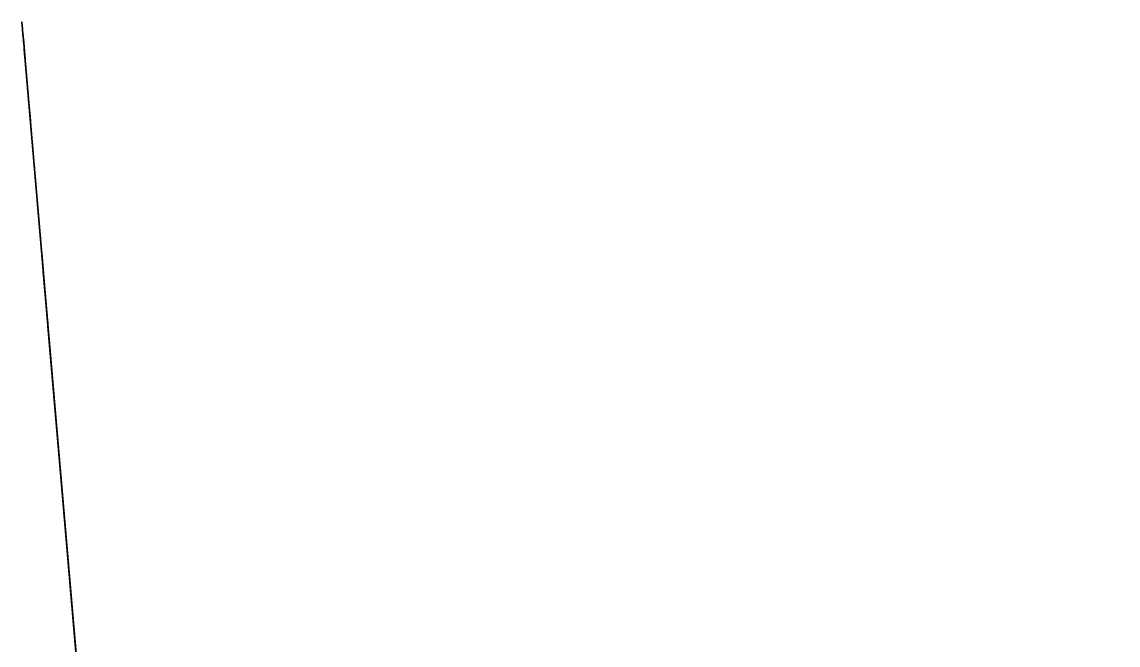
# Model space of a CAD drawing. Header units: millimetres. Extents: x 2645 to 248282, y -52826 to -1714.
# Drawn here: x 2645 to 3558, y -31413 to -30894 of the extents above; entities that cross this region are included whole.
import ezdxf

# ---------------------------------------------------------------- set-up
doc = ezdxf.new("R2010")
doc.units = ezdxf.units.MM
doc.header["$MEASUREMENT"] = 0
doc.linetypes.add('CENTER2', pattern=[1.125, 0.75, -0.125, 0.125, -0.125])
for name, color, linetype in [('Elevation Looking North-150-DS-B4-404', 1, 'Continuous'), ('Elevation Looking North-150-SL-B4-094', 14, 'Continuous'), ('Elevation Looking North-150-SL-B4-095', 14, 'Continuous'), ('Elevation Looking North-150-SL-B4-216', 85, 'Continuous'), ('Elevation Looking North-150-SL-B4-221', 85, 'Continuous'), ('Elevation Looking North-150-SL-B4-249', 85, 'Continuous'), ('Elevation Looking North-300-CEN-D3-258', 70, 'Continuous'), ('Elevation Looking North-300-FA-D4-256', 50, 'Continuous'), ('Elevation Looking North-50-IW-B4-023', 3, 'Continuous'), ('Elevation Looking North-50-PES-D1-229', 4, 'Continuous'), ('Elevation Looking North-50-PES-D1-243', 4, 'Continuous'), ('Elevation Looking North-50-PES-D1-345', 170, 'Continuous'), ('Elevation Looking North-50-PW-B4-375', 4, 'Continuous'), ('Elevation Looking North-A-FLOR', 192, 'Continuous'), ('Elevation Looking North-CENTER', 1, 'CENTER2'), ('Elevation Looking North-HATCH', 7, 'Continuous'), ('Elevation Looking North-POLYMER PLATFORM', 2, 'Continuous'), ('Elevation Looking North-RE', 5, 'Continuous'), ('Elevation Looking North-S-BEAM', 12, 'Continuous'), ('Elevation Looking North-SLUDGE TO STRAIN PRESS INLET', 3, 'Continuous')]:
    doc.layers.add(name, color=color, linetype=linetype)
doc.layers.add('Elevation Looking North-BUND', color=7, linetype='Continuous', true_color=0xe7f0ff)

# ---------------------------------------------------------------- blocks, each defined once
blk = doc.blocks.new('*U793')
at = {"layer": 'Elevation Looking North-300-CEN-D3-258', "color": 0, "linetype": 'ByBlock', "lineweight": -2}
for p, q in [((2647.84, -30926.06, 22926.34), (2647.84, -30926.06, 22888.93)), ((2647.84, -30926.06, 23212.82), (2658.16, -31046.6, 23214.73)), ((2647.84, -30926.06, 22888.93), (2658.6, -31051.69, 22890.92)), ((2658.16, -31046.6, 23214.73), (2658.29, -31048.13, 23117.57)), ((2658.55, -31051.14, 22926.34), (2658.6, -31051.69, 22890.92))]:
    blk.add_line(p, q, dxfattribs=at)
at = {"layer": 'Elevation Looking North-HATCH'}
for points in [[(2647.84, -30926.06, 23050.88), (2646.46, -30909.92, 23023.89), (2643.7, -30877.66, 22969.91), (2646.46, -30909.92, 22915.92), (2647.84, -30926.06, 22888.93)], [(2647.84, -30926.06, 23212.82), (2646.46, -30909.92, 23185.83), (2643.7, -30877.66, 23131.85), (2646.46, -30909.92, 23077.87), (2647.84, -30926.06, 23050.88)]]:
    blk.add_open_spline(points, degree=3, dxfattribs=at)
blk = doc.blocks.new('*U794')
at = {"layer": 'Elevation Looking North-300-FA-D4-256', "color": 0, "linetype": 'ByBlock', "lineweight": -2}
for p, q in [((2647.84, -30926.06, 23720.16), (2647.84, -30926.06, 23695.26)), ((2647.84, -30926.06, 23790.91), (2647.84, -30926.06, 23780.49)), ((2647.84, -30926.06, 23695.26), (2825.38, -32999.63, 23695.26))]:
    blk.add_line(p, q, dxfattribs=at)
at = {"layer": 'Elevation Looking North-HATCH'}
for points in [[(2647.84, -30926.06, 23804.79), (2646.91, -30915.14, 23786.54), (2645.04, -30893.32, 23750.03), (2646.91, -30915.14, 23713.51), (2647.84, -30926.06, 23695.26)], [(2647.84, -30926.06, 23914.33), (2646.91, -30915.14, 23896.08), (2645.04, -30893.32, 23859.56), (2646.91, -30915.14, 23823.05), (2647.84, -30926.06, 23804.79)]]:
    blk.add_open_spline(points, degree=3, dxfattribs=at)
blk = doc.blocks.new('*U795')
at = {"layer": 'Elevation Looking North-150-DS-B4-404', "color": 0, "linetype": 'ByBlock', "lineweight": -2}
for p, q in [((2647.84, -30926.06, 23959.19), (2949.13, -34444.99, 23959.19)), ((2647.84, -30926.06, 23790.91), (2949.13, -34444.99, 23790.91))]:
    blk.add_line(p, q, dxfattribs=at)
at = {"layer": 'Elevation Looking North-CENTER'}
blk.add_line((2949.13, -34444.99, 23875.05), (2647.84, -30926.06, 23875.05), dxfattribs=at)
at = {"layer": 'Elevation Looking North-HATCH'}
for points in [[(2647.84, -30926.06, 23875.05), (2647.12, -30917.67, 23861.03), (2645.69, -30900.91, 23832.98), (2647.12, -30917.67, 23804.94), (2647.84, -30926.06, 23790.91)], [(2647.84, -30926.06, 23959.19), (2647.12, -30917.67, 23945.16), (2645.69, -30900.91, 23917.12), (2647.12, -30917.67, 23889.07), (2647.84, -30926.06, 23875.05)]]:
    blk.add_open_spline(points, degree=3, dxfattribs=at)
blk = doc.blocks.new('*U796')
at = {"layer": 'Elevation Looking North-150-SL-B4-095', "color": 0, "linetype": 'ByBlock', "lineweight": -2}
for p, q in [((2647.84, -30926.06, 22434.32), (2780.97, -32480.94, 22434.32)), ((2647.84, -30926.06, 22266.05), (2780.97, -32480.94, 22266.05))]:
    blk.add_line(p, q, dxfattribs=at)
at = {"layer": 'Elevation Looking North-CENTER'}
blk.add_line((2780.97, -32480.94, 22350.18), (2647.84, -30926.06, 22350.18), dxfattribs=at)
at = {"layer": 'Elevation Looking North-HATCH'}
for points in [[(2647.84, -30926.06, 22350.18), (2647.12, -30917.67, 22336.16), (2645.69, -30900.91, 22308.12), (2647.12, -30917.67, 22280.07), (2647.84, -30926.06, 22266.05)], [(2647.84, -30926.06, 22434.32), (2647.12, -30917.67, 22420.3), (2645.69, -30900.91, 22392.25), (2647.12, -30917.67, 22364.21), (2647.84, -30926.06, 22350.18)]]:
    blk.add_open_spline(points, degree=3, dxfattribs=at)
blk = doc.blocks.new('*U797')
at = {"layer": 'Elevation Looking North-150-SL-B4-249', "color": 0, "linetype": 'ByBlock', "lineweight": -2}
for p, q in [((2647.84, -30926.06, 24346.87), (2770.75, -32361.55, 24346.87)), ((2647.84, -30926.06, 24178.59), (2770.75, -32361.55, 24178.59))]:
    blk.add_line(p, q, dxfattribs=at)
at = {"layer": 'Elevation Looking North-CENTER'}
blk.add_line((2770.75, -32361.55, 24262.73), (2647.84, -30926.06, 24262.73), dxfattribs=at)
at = {"layer": 'Elevation Looking North-HATCH'}
for points in [[(2647.84, -30926.06, 24262.73), (2647.12, -30917.67, 24248.71), (2645.69, -30900.91, 24220.66), (2647.12, -30917.67, 24192.61), (2647.84, -30926.06, 24178.59)], [(2647.84, -30926.06, 24346.87), (2647.12, -30917.67, 24332.84), (2645.69, -30900.91, 24304.8), (2647.12, -30917.67, 24276.75), (2647.84, -30926.06, 24262.73)]]:
    blk.add_open_spline(points, degree=3, dxfattribs=at)
blk = doc.blocks.new('*U798')
at = {"layer": 'Elevation Looking North-CENTER'}
blk.add_line((2726.55, -31845.31, 23010.48), (2647.84, -30926.06, 23010.48), dxfattribs=at)
at = {"layer": 'Elevation Looking North-HATCH'}
for points in [[(2647.84, -30926.06, 23010.48), (2647.12, -30917.67, 22996.46), (2645.69, -30900.91, 22968.41), (2647.12, -30917.67, 22940.37), (2647.84, -30926.06, 22926.34)], [(2647.84, -30926.06, 23094.62), (2647.12, -30917.67, 23080.59), (2645.69, -30900.91, 23052.55), (2647.12, -30917.67, 23024.5), (2647.84, -30926.06, 23010.48)]]:
    blk.add_open_spline(points, degree=3, dxfattribs=at)
at = {"layer": 'Elevation Looking North-RE', "color": 0, "linetype": 'ByBlock', "lineweight": -2}
for p, q in [((2647.84, -30926.06, 23057.25), (2647.84, -30926.06, 22926.34)), ((2647.84, -30926.06, 22926.34), (2725.06, -31827.98, 22926.34))]:
    blk.add_line(p, q, dxfattribs=at)
blk = doc.blocks.new('*U799')
at = {"layer": 'Elevation Looking North-150-DS-B4-404', "color": 0, "linetype": 'ByBlock', "lineweight": -2}
for p, q in [((2647.84, -30926.06, 23388.65), (2647.84, -30926.06, 23340.63)), ((2730.23, -31888.28, 23256.49), (2666.76, -31146.98, 23256.49))]:
    blk.add_line(p, q, dxfattribs=at)
at = {"layer": 'Elevation Looking North-CENTER'}
blk.add_line((2647.84, -30926.06, 23340.63), (2729.65, -31881.6, 23340.63), dxfattribs=at)
at = {"layer": 'Elevation Looking North-HATCH'}
for points in [[(2647.84, -30926.06, 23340.63), (2647.12, -30917.67, 23326.61), (2645.69, -30900.91, 23298.56), (2647.12, -30917.67, 23270.51), (2647.84, -30926.06, 23256.49)], [(2647.84, -30926.06, 23424.77), (2647.12, -30917.67, 23410.74), (2645.69, -30900.91, 23382.7), (2647.12, -30917.67, 23354.65), (2647.84, -30926.06, 23340.63)]]:
    blk.add_open_spline(points, degree=3, dxfattribs=at)
blk = doc.blocks.new('*U800')
at = {"layer": 'Elevation Looking North-HATCH'}
for points in [[(2647.84, -30926.06, 22955.73), (2647.12, -30917.67, 22941.71), (2645.69, -30900.91, 22913.66), (2647.12, -30917.67, 22885.61), (2647.84, -30926.06, 22871.59)], [(2647.84, -30926.06, 23039.87), (2647.12, -30917.67, 23025.84), (2645.69, -30900.91, 22997.8), (2647.12, -30917.67, 22969.75), (2647.84, -30926.06, 22955.73)]]:
    blk.add_open_spline(points, degree=3, dxfattribs=at)
at = {"layer": 'Elevation Looking North-SLUDGE TO STRAIN PRESS INLET', "color": 0, "linetype": 'ByBlock', "lineweight": -2}
for p in [(2647.84, -30926.06, 22888.93), (2726.55, -31845.31, 22871.59)]:
    blk.add_line(p, (2647.84, -30926.06, 22871.59), dxfattribs=at)
blk = doc.blocks.new('*U801')
at = {"layer": 'Elevation Looking North-150-SL-B4-221', "color": 0, "linetype": 'ByBlock', "lineweight": -2}
blk.add_line((2647.84, -30926.06, 24016.87), (2845.55, -33235.23, 24016.87), dxfattribs=at)
at = {"layer": 'Elevation Looking North-HATCH'}
for points in [[(2647.84, -30926.06, 23932.73), (2647.12, -30917.67, 23918.71), (2645.69, -30900.91, 23890.66), (2647.12, -30917.67, 23862.61), (2647.84, -30926.06, 23848.59)], [(2647.84, -30926.06, 24016.87), (2647.12, -30917.67, 24002.84), (2645.69, -30900.91, 23974.8), (2647.12, -30917.67, 23946.75), (2647.84, -30926.06, 23932.73)]]:
    blk.add_open_spline(points, degree=3, dxfattribs=at)
blk = doc.blocks.new('*U802')
at = {"layer": 'Elevation Looking North-150-SL-B4-216', "color": 0, "linetype": 'ByBlock', "lineweight": -2}
for p, q in [((2753.47, -32159.72, 24508.59), (2647.84, -30926.06, 24508.59)), ((2753.47, -32159.72, 24676.87), (2647.84, -30926.06, 24676.87))]:
    blk.add_line(p, q, dxfattribs=at)
at = {"layer": 'Elevation Looking North-CENTER'}
blk.add_line((2647.84, -30926.06, 24592.73), (2753.47, -32159.72, 24592.73), dxfattribs=at)
at = {"layer": 'Elevation Looking North-HATCH'}
for points in [[(2647.84, -30926.06, 24592.73), (2647.12, -30917.67, 24578.71), (2645.69, -30900.91, 24550.66), (2647.12, -30917.67, 24522.61), (2647.84, -30926.06, 24508.59)], [(2647.84, -30926.06, 24676.87), (2647.12, -30917.67, 24662.84), (2645.69, -30900.91, 24634.8), (2647.12, -30917.67, 24606.75), (2647.84, -30926.06, 24592.73)]]:
    blk.add_open_spline(points, degree=3, dxfattribs=at)
blk = doc.blocks.new('*U803')
at = {"layer": 'Elevation Looking North-150-SL-B4-095', "color": 0, "linetype": 'ByBlock', "lineweight": -2}
for p, q in [((2647.84, -30926.06, 22698.46), (2647.84, -30926.06, 22596.19)), ((2647.84, -30926.06, 22596.19), (2658.64, -31052.22, 22596.19)), ((2649.47, -30945.13, 22764.47), (2650.41, -30956.01, 22764.47)), ((2653.14, -30987.9, 22764.47), (2658.64, -31052.22, 22764.47)), ((2658.64, -31052.22, 22596.19), (2658.64, -31052.22, 22764.47))]:
    blk.add_line(p, q, dxfattribs=at)
at = {"layer": 'Elevation Looking North-CENTER'}
for p, q in [((2651.86, -30972.95, 22680.33), (2647.84, -30926.06, 22680.33)), ((2658.64, -31052.22, 22680.33), (2653.14, -30987.9, 22680.33))]:
    blk.add_line(p, q, dxfattribs=at)
at = {"layer": 'Elevation Looking North-HATCH'}
for points in [[(2647.84, -30926.06, 22680.33), (2647.12, -30917.67, 22666.31), (2645.69, -30900.91, 22638.26), (2647.12, -30917.67, 22610.22), (2647.84, -30926.06, 22596.19)], [(2647.84, -30926.06, 22764.47), (2647.12, -30917.67, 22750.45), (2645.69, -30900.91, 22722.4), (2647.12, -30917.67, 22694.36), (2647.84, -30926.06, 22680.33)]]:
    blk.add_open_spline(points, degree=3, dxfattribs=at)
blk = doc.blocks.new('*U804')
at = {"layer": 'Elevation Looking North-HATCH'}
for points in [[(2647.84, -30926.06, 23335.73), (2647.12, -30917.67, 23321.71), (2645.69, -30900.91, 23293.66), (2647.12, -30917.67, 23265.61), (2647.84, -30926.06, 23251.59)], [(2647.84, -30926.06, 23419.87), (2647.12, -30917.67, 23405.84), (2645.69, -30900.91, 23377.8), (2647.12, -30917.67, 23349.75), (2647.84, -30926.06, 23335.73)]]:
    blk.add_open_spline(points, degree=3, dxfattribs=at)
at = {"layer": 'Elevation Looking North-SLUDGE TO STRAIN PRESS INLET', "color": 0, "linetype": 'ByBlock', "lineweight": -2}
blk.add_line((2729.96, -31885.19, 23251.59), (2666.77, -31147.13, 23251.59), dxfattribs=at)
blk = doc.blocks.new('*U805')
at = {"layer": 'Elevation Looking North-CENTER'}
blk.add_line((2647.84, -30926.06, 23616.33), (2732.18, -31911.05, 23616.33), dxfattribs=at)
at = {"layer": 'Elevation Looking North-HATCH'}
for points in [[(2647.84, -30926.06, 23616.33), (2647.35, -30920.36, 23606.8), (2646.38, -30908.97, 23587.75), (2647.35, -30920.36, 23568.7), (2647.84, -30926.06, 23559.18)], [(2647.84, -30926.06, 23673.48), (2647.35, -30920.36, 23663.95), (2646.38, -30908.97, 23644.9), (2647.35, -30920.36, 23625.85), (2647.84, -30926.06, 23616.33)]]:
    blk.add_open_spline(points, degree=3, dxfattribs=at)
at = {"layer": 'Elevation Looking North-RE', "color": 0, "linetype": 'ByBlock', "lineweight": -2}
blk.add_line((2733.35, -31924.82, 23673.48), (2647.84, -30926.06, 23673.48), dxfattribs=at)
blk = doc.blocks.new('*U806')
at = {"layer": 'Elevation Looking North-CENTER'}
blk.add_line((2647.84, -30926.06, 23087.41), (2722.03, -31792.51, 23087.41), dxfattribs=at)
at = {"layer": 'Elevation Looking North-HATCH'}
for points in [[(2647.84, -30926.06, 23087.41), (2647.58, -30923.05, 23082.38), (2647.07, -30917.04, 23072.33), (2647.58, -30923.05, 23062.28), (2647.84, -30926.06, 23057.25)], [(2647.84, -30926.06, 23117.57), (2647.58, -30923.05, 23112.55), (2647.07, -30917.04, 23102.49), (2647.58, -30923.05, 23092.44), (2647.84, -30926.06, 23087.41)]]:
    blk.add_open_spline(points, degree=3, dxfattribs=at)
at = {"layer": 'Elevation Looking North-RE', "color": 0, "linetype": 'ByBlock', "lineweight": -2}
for p, q in [((2726.45, -31844.17, 23057.25), (2647.84, -30926.06, 23057.25)), ((2722.72, -31800.62, 23117.57), (2647.84, -30926.06, 23117.57))]:
    blk.add_line(p, q, dxfattribs=at)
blk = doc.blocks.new('*U807')
at = {"layer": 'Elevation Looking North-50-PES-D1-243', "color": 0, "linetype": 'ByBlock', "lineweight": -2}
for p, q in [((2846.22, -33243.03, 24996.45), (2647.84, -30926.06, 24996.45)), ((2839.49, -33164.49, 25056.77), (2647.84, -30926.06, 25056.77))]:
    blk.add_line(p, q, dxfattribs=at)
at = {"layer": 'Elevation Looking North-CENTER'}
blk.add_line((2647.84, -30926.06, 25026.61), (2842.85, -33203.76, 25026.61), dxfattribs=at)
at = {"layer": 'Elevation Looking North-HATCH'}
for points in [[(2647.84, -30926.06, 25026.61), (2647.58, -30923.05, 25021.58), (2647.07, -30917.04, 25011.53), (2647.58, -30923.05, 25001.48), (2647.84, -30926.06, 24996.45)], [(2647.84, -30926.06, 25056.77), (2647.58, -30923.05, 25051.75), (2647.07, -30917.04, 25041.69), (2647.58, -30923.05, 25031.64), (2647.84, -30926.06, 25026.61)]]:
    blk.add_open_spline(points, degree=3, dxfattribs=at)
blk = doc.blocks.new('*U808')
at = {"layer": 'Elevation Looking North-50-PW-B4-375', "color": 0, "linetype": 'ByBlock', "lineweight": -2}
for p, q in [((2659.09, -31057.43, 23720.16), (2647.84, -30926.06, 23720.16)), ((2659.09, -31057.43, 23780.49), (2647.84, -30926.06, 23780.49))]:
    blk.add_line(p, q, dxfattribs=at)
at = {"layer": 'Elevation Looking North-CENTER'}
blk.add_line((2647.84, -30926.06, 23750.33), (2659.09, -31057.43, 23750.33), dxfattribs=at)
at = {"layer": 'Elevation Looking North-HATCH'}
for points in [[(2647.84, -30926.06, 23750.33), (2647.58, -30923.05, 23745.3), (2647.07, -30917.04, 23735.24), (2647.58, -30923.05, 23725.19), (2647.84, -30926.06, 23720.16)], [(2647.84, -30926.06, 23780.49), (2647.58, -30923.05, 23775.46), (2647.07, -30917.04, 23765.41), (2647.58, -30923.05, 23755.35), (2647.84, -30926.06, 23750.33)]]:
    blk.add_open_spline(points, degree=3, dxfattribs=at)
blk = doc.blocks.new('*U809')
at = {"layer": 'Elevation Looking North-CENTER'}
blk.add_line((2647.84, -30926.06, 23418.81), (2732.9, -31919.54, 23418.81), dxfattribs=at)
at = {"layer": 'Elevation Looking North-HATCH'}
for points in [[(2647.84, -30926.06, 23418.81), (2647.58, -30923.05, 23413.79), (2647.07, -30917.04, 23403.73), (2647.58, -30923.05, 23393.68), (2647.84, -30926.06, 23388.65)], [(2647.84, -30926.06, 23448.98), (2647.58, -30923.05, 23443.95), (2647.07, -30917.04, 23433.89), (2647.58, -30923.05, 23423.84), (2647.84, -30926.06, 23418.81)]]:
    blk.add_open_spline(points, degree=3, dxfattribs=at)
at = {"layer": 'Elevation Looking North-RE', "color": 0, "linetype": 'ByBlock', "lineweight": -2}
for p, q in [((2729.82, -31883.55, 23388.65), (2647.84, -30926.06, 23388.65)), ((2732.9, -31919.54, 23448.98), (2647.84, -30926.06, 23448.98))]:
    blk.add_line(p, q, dxfattribs=at)
blk = doc.blocks.new('*U810')
at = {"layer": 'Elevation Looking North-50-IW-B4-023', "color": 0, "linetype": 'ByBlock', "lineweight": -2}
for p, q in [((2658.51, -31050.61, 23554.41), (2647.84, -30926.06, 23554.41)), ((2658.51, -31050.61, 23614.73), (2647.84, -30926.06, 23614.73)), ((2658.51, -31050.61, 23614.73), (2658.51, -31050.61, 23554.41))]:
    blk.add_line(p, q, dxfattribs=at)
at = {"layer": 'Elevation Looking North-CENTER'}
blk.add_line((2647.84, -30926.06, 23584.57), (2658.51, -31050.61, 23584.57), dxfattribs=at)
at = {"layer": 'Elevation Looking North-HATCH'}
for points in [[(2647.84, -30926.06, 23584.57), (2647.58, -30923.05, 23579.54), (2647.07, -30917.04, 23569.49), (2647.58, -30923.05, 23559.43), (2647.84, -30926.06, 23554.41)], [(2647.84, -30926.06, 23614.73), (2647.58, -30923.05, 23609.7), (2647.07, -30917.04, 23599.65), (2647.58, -30923.05, 23589.6), (2647.84, -30926.06, 23584.57)]]:
    blk.add_open_spline(points, degree=3, dxfattribs=at)
blk = doc.blocks.new('*U811')
at = {"layer": 'Elevation Looking North-CENTER'}
blk.add_line((2647.84, -30926.06, 23253.06), (2659.09, -31057.43, 23253.06), dxfattribs=at)
at = {"layer": 'Elevation Looking North-HATCH'}
for points in [[(2647.84, -30926.06, 23253.06), (2647.58, -30923.05, 23248.03), (2647.07, -30917.04, 23237.98), (2647.58, -30923.05, 23227.92), (2647.84, -30926.06, 23222.89)], [(2647.84, -30926.06, 23283.22), (2647.58, -30923.05, 23278.19), (2647.07, -30917.04, 23268.14), (2647.58, -30923.05, 23258.08), (2647.84, -30926.06, 23253.06)]]:
    blk.add_open_spline(points, degree=3, dxfattribs=at)
at = {"layer": 'Elevation Looking North-RE', "color": 0, "linetype": 'ByBlock', "lineweight": -2}
for p, q in [((2659.09, -31057.43, 23222.89), (2647.84, -30926.06, 23222.89)), ((2659.09, -31057.43, 23283.22), (2647.84, -30926.06, 23283.22))]:
    blk.add_line(p, q, dxfattribs=at)
blk = doc.blocks.new('*U812')
at = {"layer": 'Elevation Looking North-BUND', "color": 0, "linetype": 'ByBlock', "lineweight": -2}
for p, q in [((2647.84, -30926.06, 22097.94), (2647.84, -30926.06, 22247.94)), ((2647.84, -30926.06, 22097.94), (2748.16, -32097.77, 22097.94)), ((2748.16, -32097.77, 22247.94), (2647.84, -30926.06, 22247.94))]:
    blk.add_line(p, q, dxfattribs=at)
blk = doc.blocks.new('*U813')
at = {"layer": 'Elevation Looking North-A-FLOR', "color": 0, "linetype": 'ByBlock', "lineweight": -2}
for p, q in [((2647.84, -30926.06, 21629.62), (3210.58, -37498.73, 21699.88)), ((3210.58, -37498.73, 21999.88), (2647.84, -30926.06, 21929.62)), ((2647.84, -30926.06, 21929.62), (2647.84, -30926.06, 21629.62)), ((2647.84, -30926.06, 21929.62), (2647.84, -30926.06, 21929.62)), ((2647.84, -30926.06, 21929.62), (3051.93, -35645.7, 21980.08))]:
    blk.add_line(p, q, dxfattribs=at)
blk = doc.blocks.new('*U814')
at = {"layer": 'Elevation Looking North-A-FLOR', "color": 0, "linetype": 'ByBlock', "lineweight": -2}
for p, q in [((2647.84, -30926.06, 21929.75), (2647.84, -30926.06, 22000)), ((2647.84, -30926.06, 21929.62), (2647.84, -30926.06, 21929.75)), ((2647.84, -30926.06, 22000), (2949.13, -34444.99, 22000)), ((3051.93, -35645.7, 21980.21), (2647.84, -30926.06, 21929.75))]:
    blk.add_line(p, q, dxfattribs=at)
blk = doc.blocks.new('*U815')
at = {"layer": 'Elevation Looking North-A-FLOR', "color": 0, "linetype": 'ByBlock', "lineweight": -2}
for p, q in [((2647.84, -30926.06, 21629.21), (2647.84, -30926.06, 21629.62)), ((2647.84, -30926.06, 22000), (2647.84, -30926.06, 22000)), ((2990.23, -34925.07, 21629.21), (2647.84, -30926.06, 21629.21)), ((2647.84, -30926.06, 22000), (2949.13, -34444.99, 22000))]:
    blk.add_line(p, q, dxfattribs=at)
blk = doc.blocks.new('*U816')
at = {"layer": 'Elevation Looking North-S-BEAM', "color": 0, "linetype": 'ByBlock', "lineweight": -2}
for p, q in [((2647.84, -30926.06, 29440), (2647.84, -30926.06, 29454.8)), ((2647.84, -30926.06, 29454.8), (2647.84, -30926.06, 30027.2)), ((2647.84, -30926.06, 30027.2), (2647.84, -30926.06, 30042)), ((2647.84, -30926.06, 30027.2), (4471.77, -52229.06, 30027.2)), ((2647.84, -30926.06, 29454.8), (4471.77, -52229.06, 29454.8)), ((2647.84, -30926.06, 29440), (2950.13, -34456.68, 29440)), ((2647.84, -30926.06, 30042), (4471.77, -52229.06, 30042))]:
    blk.add_line(p, q, dxfattribs=at)
blk = doc.blocks.new('*U817')
at = {"layer": 'Elevation Looking North-BUND', "color": 0, "linetype": 'ByBlock', "lineweight": -2}
for p, q in [((2647.84, -30926.06, 22097.94), (2647.84, -30926.06, 22247.94)), ((2647.84, -30926.06, 22097.94), (2748.16, -32097.77, 22097.94)), ((2748.16, -32097.77, 22247.94), (2647.84, -30926.06, 22247.94))]:
    blk.add_line(p, q, dxfattribs=at)
blk = doc.blocks.new('*U818')
at = {"layer": 'Elevation Looking North-POLYMER PLATFORM', "color": 0, "linetype": 'ByBlock', "lineweight": -2}
for p, q in [((2647.84, -30926.06, 25638.99), (2647.84, -30926.06, 25738.99)), ((2777.48, -32440.26, 25738.99), (2647.84, -30926.06, 25738.99)), ((2647.84, -30926.06, 25638.99), (2774.6, -32406.51, 25638.99))]:
    blk.add_line(p, q, dxfattribs=at)
blk = doc.blocks.new('*U819')
at = {"layer": 'Elevation Looking North-50-PES-D1-345', "color": 0, "linetype": 'ByBlock', "lineweight": -2}
for p, q in [((2647.84, -30926.06, 22766.46), (2647.84, -30926.06, 22732.46)), ((2647.84, -30926.06, 22732.46), (2647.84, -30926.06, 22698.46)), ((2647.84, -30926.06, 22766.46), (2649.47, -30945.13, 22766.46)), ((2647.84, -30926.06, 22698.46), (2649.47, -30945.13, 22698.46)), ((2649.47, -30945.13, 22698.46), (2649.47, -30945.13, 22766.46)), ((2649.47, -30945.13, 22756.46), (2650.41, -30956.01, 22756.46)), ((2649.47, -30945.13, 22708.46), (2650.41, -30956.01, 22708.46)), ((2650.41, -30956.01, 22698.46), (2650.41, -30956.01, 22766.46)), ((2650.41, -30956.01, 22766.46), (2651.86, -30972.95, 22766.46)), ((2650.41, -30956.01, 22698.46), (2651.86, -30972.95, 22698.46)), ((2651.86, -30972.95, 22666.46), (2651.86, -30972.95, 22798.46)), ((2651.86, -30972.95, 22798.46), (2653.14, -30987.9, 22798.46)), ((2651.86, -30972.95, 22666.46), (2653.14, -30987.9, 22666.46)), ((2653.14, -30987.9, 22666.46), (2653.14, -30987.9, 22798.46))]:
    blk.add_line(p, q, dxfattribs=at)
blk = doc.blocks.new('*U820')
at = {"layer": 'Elevation Looking North-300-CEN-D3-258', "color": 0, "linetype": 'ByBlock', "lineweight": -2}
for p, q in [((2658.29, -31048.13, 23117.57), (2658.16, -31046.6, 23214.73)), ((2658.16, -31046.6, 23214.73), (2728.67, -31870.16, 23227.78)), ((2658.6, -31051.69, 22890.92), (2658.55, -31051.14, 22926.34)), ((2658.6, -31051.69, 22890.92), (2726.55, -31845.31, 22903.49))]:
    blk.add_line(p, q, dxfattribs=at)
blk = doc.blocks.new('*U821')
at = {"layer": 'Elevation Looking North-50-IW-B4-023', "color": 0, "linetype": 'ByBlock', "lineweight": -2}
for p, q in [((2663.89, -31113.51, 23554.42), (2658.51, -31050.61, 23554.42)), ((2663.89, -31113.51, 23614.72), (2658.51, -31050.61, 23614.72)), ((2669.42, -31178.14, 23554.42), (2664.04, -31115.24, 23554.42)), ((2669.42, -31178.14, 23614.72), (2664.04, -31115.24, 23614.72))]:
    blk.add_line(p, q, dxfattribs=at)
at = {"layer": 'Elevation Looking North-CENTER'}
for p, q in [((2658.51, -31050.61, 23584.57), (2661.39, -31084.32, 23584.57)), ((2666.54, -31144.43, 23584.57), (2669.42, -31178.14, 23584.57))]:
    blk.add_line(p, q, dxfattribs=at)
blk = doc.blocks.new('*U822')
at = {"layer": 'Elevation Looking North-150-SL-B4-094', "color": 0, "linetype": 'ByBlock', "lineweight": -2}
for p, q in [((2658.64, -31052.22, 22764.48), (2658.64, -31052.22, 22596.18)), ((2658.64, -31052.22, 22764.48), (2662.74, -31100.04, 22772.33)), ((2658.64, -31052.22, 22596.18), (2662.74, -31100.04, 22588.33)), ((2662.74, -31100.04, 22820.33), (2662.74, -31100.04, 22540.33)), ((2664.19, -31116.98, 22540.33), (2662.74, -31100.04, 22540.33)), ((2664.19, -31116.98, 22820.33), (2662.74, -31100.04, 22820.33)), ((2664.19, -31116.98, 22540.33), (2664.19, -31116.98, 22820.33))]:
    blk.add_line(p, q, dxfattribs=at)
at = {"layer": 'Elevation Looking North-CENTER'}
blk.add_line((2664.19, -31116.98, 22680.33), (2658.64, -31052.22, 22680.33), dxfattribs=at)
blk = doc.blocks.new('*U823')
at = {"layer": 'Elevation Looking North-50-PW-B4-375', "color": 0, "linetype": 'ByBlock', "lineweight": -2}
for p, q in [((2659.09, -31057.43, 23783.23), (2659.09, -31057.43, 23717.42)), ((2660.23, -31070.8, 23717.42), (2659.09, -31057.43, 23717.42)), ((2660.23, -31070.8, 23783.23), (2659.09, -31057.43, 23783.23)), ((2660.23, -31070.8, 23717.42), (2660.23, -31070.8, 23783.23)), ((2660.23, -31070.8, 23720.16), (2662.84, -31101.27, 23720.16)), ((2662.84, -31101.27, 23780.49), (2660.23, -31070.8, 23780.49))]:
    blk.add_line(p, q, dxfattribs=at)
at = {"layer": 'Elevation Looking North-50-PW-B4-375', "color": 0, "linetype": 'ByBlock', "lineweight": -2, "extrusion": (-0.996355, -0.085306, 0)}
blk.add_circle((31228.21, 23750.33), 32.9, dxfattribs=at)
at = {"layer": 'Elevation Looking North-CENTER'}
blk.add_line((2660.71, -31076.41, 23750.33), (2661.39, -31084.32, 23750.33), dxfattribs=at)
blk = doc.blocks.new('*U824')
at = {"layer": 'Elevation Looking North-CENTER'}
blk.add_line((2660.71, -31076.41, 23253.06), (2661.39, -31084.32, 23253.06), dxfattribs=at)
at = {"layer": 'Elevation Looking North-RE', "color": 0, "linetype": 'ByBlock', "lineweight": -2}
for p, q in [((2659.09, -31057.43, 23285.96), (2659.09, -31057.43, 23220.15)), ((2660.23, -31070.8, 23220.15), (2659.09, -31057.43, 23220.15)), ((2660.23, -31070.8, 23285.96), (2659.09, -31057.43, 23285.96)), ((2660.23, -31070.8, 23220.15), (2660.23, -31070.8, 23285.96)), ((2660.23, -31070.8, 23222.89), (2662.84, -31101.27, 23222.89)), ((2662.84, -31101.27, 23283.22), (2660.23, -31070.8, 23283.22))]:
    blk.add_line(p, q, dxfattribs=at)
at = {"layer": 'Elevation Looking North-RE', "color": 0, "linetype": 'ByBlock', "lineweight": -2, "extrusion": (-0.996355, -0.085306, 0)}
blk.add_circle((31228.21, 23253.06), 32.9, dxfattribs=at)
blk = doc.blocks.new('*U825')
at = {"layer": 'Elevation Looking North-RE', "color": 0, "linetype": 'ByBlock', "lineweight": -2, "extrusion": (0.996355, 0.085306, 3.34139e-49)}
blk.add_circle((-31228.21, 23253.06), 30.16, dxfattribs=at)
blk = doc.blocks.new('*U826')
at = {"layer": 'Elevation Looking North-50-PW-B4-375', "color": 0, "linetype": 'ByBlock', "lineweight": -2, "extrusion": (0.996355, 0.085306, 2.40797e-49)}
blk.add_circle((-31228.21, 23750.33), 30.16, dxfattribs=at)
blk = doc.blocks.new('*U827')
at = {"layer": 'Elevation Looking North-50-IW-B4-023', "color": 0, "linetype": 'ByBlock', "lineweight": -2, "extrusion": (0.996355, 0.085306, 5.5095e-49)}
blk.add_circle((-31228.21, 23584.57), 30.16, dxfattribs=at)
blk = doc.blocks.new('*U828')
at = {"layer": 'Elevation Looking North-150-SL-B4-094', "color": 0, "linetype": 'ByBlock', "lineweight": -2}
for p, q in [((2664.19, -31116.98, 22820.33), (2664.19, -31116.98, 22540.33)), ((2664.19, -31116.98, 22820.33), (2664.44, -31119.97, 22820.33)), ((2664.19, -31116.98, 22540.33), (2664.44, -31119.97, 22540.33)), ((2664.44, -31119.97, 22540.33), (2664.44, -31119.97, 22820.33))]:
    blk.add_line(p, q, dxfattribs=at)
blk = doc.blocks.new('*U829')
at = {"layer": 'Elevation Looking North-150-SL-B4-094', "color": 0, "linetype": 'ByBlock', "lineweight": -2}
for p, q in [((2664.44, -31119.97, 22820.33), (2664.44, -31119.97, 22540.33)), ((2664.44, -31119.97, 22820.33), (2665.89, -31136.91, 22820.33)), ((2664.44, -31119.97, 22540.33), (2665.89, -31136.91, 22540.33)), ((2665.89, -31136.91, 22540.33), (2665.89, -31136.91, 22820.33)), ((2669.99, -31184.73, 22596.18), (2665.89, -31136.91, 22588.33)), ((2669.99, -31184.73, 22764.48), (2665.89, -31136.91, 22772.33)), ((2669.99, -31184.73, 22596.18), (2669.99, -31184.73, 22764.48))]:
    blk.add_line(p, q, dxfattribs=at)
at = {"layer": 'Elevation Looking North-CENTER'}
blk.add_line((2664.44, -31119.97, 22680.33), (2669.99, -31184.73, 22680.33), dxfattribs=at)
blk = doc.blocks.new('*U830')
at = {"layer": 'Elevation Looking North-50-IW-B4-023', "color": 0, "linetype": 'ByBlock', "lineweight": -2}
for p, q in [((2669.42, -31178.14, 23554.41), (2669.42, -31178.14, 23614.73)), ((2726.05, -31839.47, 23554.41), (2669.42, -31178.14, 23554.41)), ((2732.38, -31913.47, 23614.73), (2669.42, -31178.14, 23614.73))]:
    blk.add_line(p, q, dxfattribs=at)
at = {"layer": 'Elevation Looking North-CENTER'}
blk.add_line((2669.42, -31178.14, 23584.57), (2728.74, -31870.94, 23584.57), dxfattribs=at)
blk = doc.blocks.new('*U831')
at = {"layer": 'Elevation Looking North-150-SL-B4-095', "color": 0, "linetype": 'ByBlock', "lineweight": -2}
for p, q in [((2721.86, -31790.58, 22764.47), (2669.99, -31184.73, 22764.47)), ((2669.99, -31184.73, 22596.19), (2721.86, -31790.58, 22596.19))]:
    blk.add_line(p, q, dxfattribs=at)
at = {"layer": 'Elevation Looking North-CENTER'}
blk.add_line((2669.99, -31184.73, 22680.33), (2719.89, -31767.6, 22680.33), dxfattribs=at)
blk = doc.blocks.new('*U1006')
at = {"layer": 'Elevation Looking North-CENTER'}
blk.add_line((2647.84, -30926.06, 25026.61), (2842.85, -33203.76, 25026.61), dxfattribs=at)

msp = doc.modelspace()

# ---------------------------------------------------------------- block references
at = {"layer": 'Elevation Looking North-150-DS-B4-404'}
for name in ['*U795', '*U799']:
    msp.add_blockref(name, (0, 0), dxfattribs=at)
at = {"layer": 'Elevation Looking North-150-SL-B4-094'}
for name in ['*U822', '*U828', '*U829']:
    msp.add_blockref(name, (0, 0), dxfattribs=at)
at = {"layer": 'Elevation Looking North-150-SL-B4-095'}
for name in ['*U796', '*U803', '*U831']:
    msp.add_blockref(name, (0, 0), dxfattribs=at)
at = {"layer": 'Elevation Looking North-150-SL-B4-216'}
msp.add_blockref('*U802', (0, 0), dxfattribs=at)
at = {"layer": 'Elevation Looking North-150-SL-B4-221'}
msp.add_blockref('*U801', (0, 0), dxfattribs=at)
at = {"layer": 'Elevation Looking North-150-SL-B4-249'}
msp.add_blockref('*U797', (0, 0), dxfattribs=at)
at = {"layer": 'Elevation Looking North-300-CEN-D3-258'}
for name in ['*U793', '*U820']:
    msp.add_blockref(name, (0, 0), dxfattribs=at)
at = {"layer": 'Elevation Looking North-300-FA-D4-256'}
msp.add_blockref('*U794', (0, 0), dxfattribs=at)
at = {"layer": 'Elevation Looking North-50-IW-B4-023'}
for name in ['*U810', '*U821', '*U827', '*U830']:
    msp.add_blockref(name, (0, 0), dxfattribs=at)
at = {"layer": 'Elevation Looking North-50-PES-D1-229'}
msp.add_blockref('*U1006', (0, 0), dxfattribs=at)
at = {"layer": 'Elevation Looking North-50-PES-D1-243'}
msp.add_blockref('*U807', (0, 0), dxfattribs=at)
at = {"layer": 'Elevation Looking North-50-PES-D1-345'}
msp.add_blockref('*U819', (0, 0), dxfattribs=at)
at = {"layer": 'Elevation Looking North-50-PW-B4-375'}
for name in ['*U808', '*U823', '*U826']:
    msp.add_blockref(name, (0, 0), dxfattribs=at)
at = {"layer": 'Elevation Looking North-A-FLOR'}
for name in ['*U813', '*U814', '*U815']:
    msp.add_blockref(name, (0, 0), dxfattribs=at)
at = {"layer": 'Elevation Looking North-BUND'}
for name in ['*U812', '*U817']:
    msp.add_blockref(name, (0, 0), dxfattribs=at)
at = {"layer": 'Elevation Looking North-POLYMER PLATFORM'}
msp.add_blockref('*U818', (0, 0), dxfattribs=at)
at = {"layer": 'Elevation Looking North-RE'}
for name in ['*U798', '*U805', '*U806', '*U809', '*U811', '*U824', '*U825']:
    msp.add_blockref(name, (0, 0), dxfattribs=at)
at = {"layer": 'Elevation Looking North-S-BEAM'}
msp.add_blockref('*U816', (0, 0), dxfattribs=at)
at = {"layer": 'Elevation Looking North-SLUDGE TO STRAIN PRESS INLET'}
for name in ['*U800', '*U804']:
    msp.add_blockref(name, (0, 0), dxfattribs=at)

doc.saveas('drawing.dxf')
